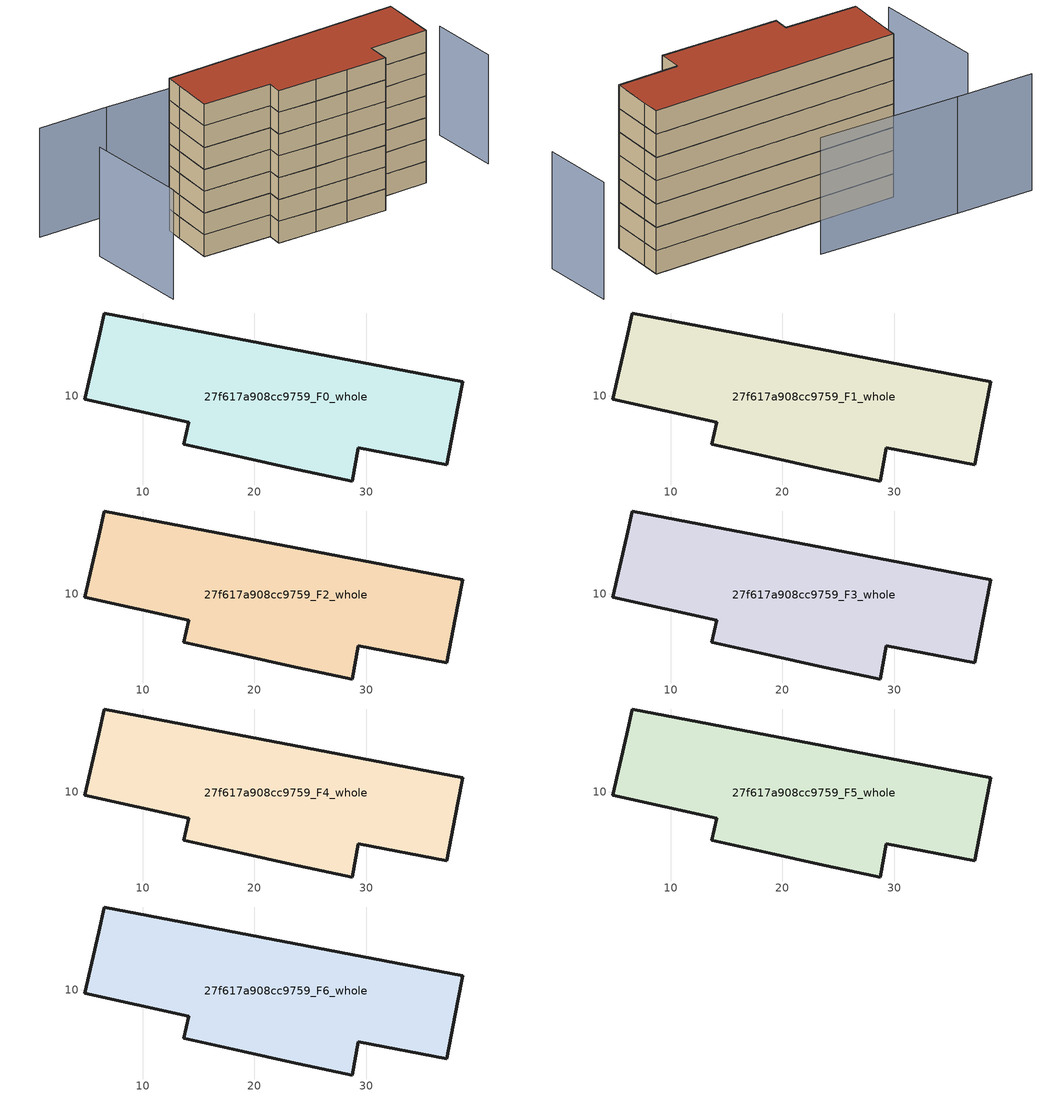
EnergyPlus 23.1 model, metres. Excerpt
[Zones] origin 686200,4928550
27f617a908cc9759_F0_whole
 floor ground (EU_floor_Construction): 37.17,3.83 38.16,9 38.59,11.25 6.59,17.39 6.08,15.12 4.86,9.7 14.12,7.62 13.69,5.69 18.9,4.51 23.28,3.54 28.72,2.38 29.29,5.36 z0
 wall outside (EU_wall_Construction): 6.59,17.39 38.59,11.25 38.16,9 37.17,3.83 29.29,5.36 28.72,2.38 23.28,3.54 18.9,4.51 13.69,5.69 14.12,7.62 4.86,9.7 6.08,15.12 6.59,17.39 z0:3
27f617a908cc9759_F1_whole
 floor to 27f617a908cc9759_F0_whole (EU_floor_Construction): 37.17,3.83 38.16,9 38.59,11.25 6.59,17.39 6.08,15.12 4.86,9.7 14.12,7.62 13.69,5.69 18.9,4.51 23.28,3.54 28.72,2.38 29.29,5.36 z3
 wall outside (EU_wall_Construction): 6.59,17.39 38.59,11.25 38.16,9 37.17,3.83 29.29,5.36 28.72,2.38 23.28,3.54 18.9,4.51 13.69,5.69 14.12,7.62 4.86,9.7 6.08,15.12 6.59,17.39 z3:6
27f617a908cc9759_F2_whole
 floor to 27f617a908cc9759_F1_whole (EU_floor_Construction): 37.17,3.83 38.16,9 38.59,11.25 6.59,17.39 6.08,15.12 4.86,9.7 14.12,7.62 13.69,5.69 18.9,4.51 23.28,3.54 28.72,2.38 29.29,5.36 z6
 wall outside (EU_wall_Construction): 6.59,17.39 38.59,11.25 38.16,9 37.17,3.83 29.29,5.36 28.72,2.38 23.28,3.54 18.9,4.51 13.69,5.69 14.12,7.62 4.86,9.7 6.08,15.12 6.59,17.39 z6:9
27f617a908cc9759_F3_whole
 floor to 27f617a908cc9759_F2_whole (EU_floor_Construction): 37.17,3.83 38.16,9 38.59,11.25 6.59,17.39 6.08,15.12 4.86,9.7 14.12,7.62 13.69,5.69 18.9,4.51 23.28,3.54 28.72,2.38 29.29,5.36 z9
 wall outside (EU_wall_Construction): 6.59,17.39 38.59,11.25 38.16,9 37.17,3.83 29.29,5.36 28.72,2.38 23.28,3.54 18.9,4.51 13.69,5.69 14.12,7.62 4.86,9.7 6.08,15.12 6.59,17.39 z9:12
27f617a908cc9759_F4_whole
 floor to 27f617a908cc9759_F3_whole (EU_floor_Construction): 37.17,3.83 38.16,9 38.59,11.25 6.59,17.39 6.08,15.12 4.86,9.7 14.12,7.62 13.69,5.69 18.9,4.51 23.28,3.54 28.72,2.38 29.29,5.36 z12
 wall outside (EU_wall_Construction): 6.59,17.39 38.59,11.25 38.16,9 37.17,3.83 29.29,5.36 28.72,2.38 23.28,3.54 18.9,4.51 13.69,5.69 14.12,7.62 4.86,9.7 6.08,15.12 6.59,17.39 z12:15
27f617a908cc9759_F5_whole
 floor to 27f617a908cc9759_F4_whole (EU_floor_Construction): 37.17,3.83 38.16,9 38.59,11.25 6.59,17.39 6.08,15.12 4.86,9.7 14.12,7.62 13.69,5.69 18.9,4.51 23.28,3.54 28.72,2.38 29.29,5.36 z15
 wall outside (EU_wall_Construction): 6.59,17.39 38.59,11.25 38.16,9 37.17,3.83 29.29,5.36 28.72,2.38 23.28,3.54 18.9,4.51 13.69,5.69 14.12,7.62 4.86,9.7 6.08,15.12 6.59,17.39 z15:18
27f617a908cc9759_F6_whole
 floor to 27f617a908cc9759_F5_whole (EU_floor_Construction): 37.17,3.83 38.16,9 38.59,11.25 6.59,17.39 6.08,15.12 4.86,9.7 14.12,7.62 13.69,5.69 18.9,4.51 23.28,3.54 28.72,2.38 29.29,5.36 z18
 wall outside (EU_wall_Construction): 6.59,17.39 38.59,11.25 38.16,9 37.17,3.83 29.29,5.36 28.72,2.38 23.28,3.54 18.9,4.51 13.69,5.69 14.12,7.62 4.86,9.7 6.08,15.12 6.59,17.39 z18:21
 roof outside (EU_roof_Construction): 38.59,11.25 38.16,9 37.17,3.83 29.29,5.36 28.72,2.38 23.28,3.54 18.9,4.51 13.69,5.69 14.12,7.62 4.86,9.7 6.08,15.12 6.59,17.39 z21
shading: -3.95,18.77 -5.45,4.76 / 45.94,1.91 46.99,11.19 / 22.17,21.17 3.86,25.41 / 4.27,25.32 -5.59,27.38 z0:15
[Building]
EU S2 Campaign: North Axis=0; Terrain=City; Solar Distribution=FullExterior
[Site:Location]
Bologna: Latitude=44.5; Longitude=11.25; Time Zone=1; Elevation=37
[SizingPeriod:WeatherFileDays]
AnnualSizingPeriod: Begin Month=1; Begin Day of Month=1; End Month=12; End Day of Month=31; Day of Week for Start Day=Monday; Use Weather File Daylight Saving Period=No; Use Weather File Rain and Snow Indicators=No
[MATERIAL]
EU_InternalMass_Material: Roughness=MediumRough; Thickness=0.1; Conductivity=1; Density=1800; Specific Heat=900; Thermal Absorptance=0.9; Solar Absorptance=0.7; Visible Absorptance=0.7
[MATERIAL:NOMASS] Roughness=MediumRough; Thermal Absorptance=0.9; Solar Absorptance=0.7; Visible Absorptance=0.7
Name | Thermal Resistance
EU_wall_NoMass | 0.905828
EU_roof_NoMass | 0.37593
EU_floor_NoMass | 0.67114
[CONSTRUCTION]
EU_wall_Construction: EU_wall_NoMass
EU_roof_Construction: EU_roof_NoMass
EU_floor_Construction: EU_floor_NoMass
EU_InternalMass_Construction: EU_InternalMass_Material
[ZONE] Type=1; Multiplier=1; Ceiling Height=autocalculate; Floor Area=autocalculate; Part of Total Floor Area=Yes
Name | Volume
27f617a908cc9759_F0_whole | 884.587
27f617a908cc9759_F1_whole; 27f617a908cc9759_F2_whole; 27f617a908cc9759_F3_whole; 27f617a908cc9759_F4_whole; 27f617a908cc9759_F5_whole; 27f617a908cc9759_F6_whole | 884.585
[INTERNALMASS] Construction=EU_InternalMass_Construction; Surface Area=294.862
Name | Zone or ZoneList
27f617a908cc9759_F0_whole_EU_InternalMass | 27f617a908cc9759_F0_whole
27f617a908cc9759_F1_whole_EU_InternalMass | 27f617a908cc9759_F1_whole
27f617a908cc9759_F2_whole_EU_InternalMass | 27f617a908cc9759_F2_whole
27f617a908cc9759_F3_whole_EU_InternalMass | 27f617a908cc9759_F3_whole
27f617a908cc9759_F4_whole_EU_InternalMass | 27f617a908cc9759_F4_whole
27f617a908cc9759_F5_whole_EU_InternalMass | 27f617a908cc9759_F5_whole
27f617a908cc9759_F6_whole_EU_InternalMass | 27f617a908cc9759_F6_whole
[OTHEREQUIPMENT] Fuel Type=Electricity; Design Level Calculation Method=Watts/Area; Power per Zone Floor Area=1; Fraction Latent=0; Fraction Radiant=0; Fraction Lost=0; Carbon Dioxide Generation Rate=0; EndUse Subcategory=EU_Step8_InternalGains
Name | Zone or ZoneList or Space or SpaceList | Schedule
EU_Step8_InternalGain_27f617a908cc9759_F0_whole_f000 | 27f617a908cc9759_F0_whole | EU_Step8_GainSchedule_27f617a908cc9759_F0_whole_f000
EU_Step8_InternalGain_27f617a908cc9759_F1_whole_f000 | 27f617a908cc9759_F1_whole | EU_Step8_GainSchedule_27f617a908cc9759_F1_whole_f000
EU_Step8_InternalGain_27f617a908cc9759_F2_whole_f000 | 27f617a908cc9759_F2_whole | EU_Step8_GainSchedule_27f617a908cc9759_F2_whole_f000
EU_Step8_InternalGain_27f617a908cc9759_F3_whole_f000 | 27f617a908cc9759_F3_whole | EU_Step8_GainSchedule_27f617a908cc9759_F3_whole_f000
EU_Step8_InternalGain_27f617a908cc9759_F4_whole_f000 | 27f617a908cc9759_F4_whole | EU_Step8_GainSchedule_27f617a908cc9759_F4_whole_f000
EU_Step8_InternalGain_27f617a908cc9759_F5_whole_f000 | 27f617a908cc9759_F5_whole | EU_Step8_GainSchedule_27f617a908cc9759_F5_whole_f000
EU_Step8_InternalGain_27f617a908cc9759_F6_whole_f000 | 27f617a908cc9759_F6_whole | EU_Step8_GainSchedule_27f617a908cc9759_F6_whole_f000
[ZONEVENTILATION:DESIGNFLOWRATE] Schedule=EU_AlwaysOn; Design Flow Rate Calculation Method=AirChanges/Hour; Air Changes per Hour=0.73129; Ventilation Type=Natural; Fan Pressure Rise=0; Fan Total Efficiency=1; Constant Term Coefficient=1; Temperature Term Coefficient=0; Velocity Term Coefficient=0; Velocity Squared Term Coefficient=0; Minimum Indoor Temperature=-100; Maximum Indoor Temperature=100; Delta Temperature=-100; Minimum Outdoor Temperature=-100; Maximum Outdoor Temperature=100; Maximum Wind Speed=40
Name | Zone or ZoneList or Space or SpaceList
EU_ConstantAir_27f617a908cc9759_F0_whole | 27f617a908cc9759_F0_whole
EU_ConstantAir_27f617a908cc9759_F1_whole | 27f617a908cc9759_F1_whole
EU_ConstantAir_27f617a908cc9759_F2_whole | 27f617a908cc9759_F2_whole
EU_ConstantAir_27f617a908cc9759_F3_whole | 27f617a908cc9759_F3_whole
EU_ConstantAir_27f617a908cc9759_F4_whole | 27f617a908cc9759_F4_whole
EU_ConstantAir_27f617a908cc9759_F5_whole | 27f617a908cc9759_F5_whole
EU_ConstantAir_27f617a908cc9759_F6_whole | 27f617a908cc9759_F6_whole
[HVACTEMPLATE:THERMOSTAT] Constant Heating Setpoint=20; Constant Cooling Setpoint=50
EU_HeatOnly_27f617a908cc9759_F0_whole; EU_HeatOnly_27f617a908cc9759_F1_whole; EU_HeatOnly_27f617a908cc9759_F2_whole; EU_HeatOnly_27f617a908cc9759_F3_whole; EU_HeatOnly_27f617a908cc9759_F4_whole; EU_HeatOnly_27f617a908cc9759_F5_whole; EU_HeatOnly_27f617a908cc9759_F6_whole
[HVACTEMPLATE:ZONE:IDEALLOADSAIRSYSTEM] System Availability Schedule=EU_AlwaysOn; Maximum Heating Supply Air Temperature=50; Minimum Cooling Supply Air Temperature=13; Maximum Heating Supply Air Humidity Ratio=0.0156; Minimum Cooling Supply Air Humidity Ratio=0.0077; Heating Limit=NoLimit; Cooling Limit=NoLimit; Heating Availability Schedule=EU_AlwaysOn; Cooling Availability Schedule=EU_CoolingOff; Dehumidification Control Type=ConstantSensibleHeatRatio; Cooling Sensible Heat Ratio=0.7; Dehumidification Setpoint=60; Humidification Control Type=None; Humidification Setpoint=30; Outdoor Air Method=None; Outdoor Air Flow Rate per Person=0.00944; Outdoor Air Flow Rate per Zone Floor Area=0; Outdoor Air Flow Rate per Zone=0; Demand Controlled Ventilation Type=None; Outdoor Air Economizer Type=NoEconomizer; Heat Recovery Type=None; Sensible Heat Recovery Effectiveness=0.7; Latent Heat Recovery Effectiveness=0.65
Name | Template Thermostat
27f617a908cc9759_F0_whole | EU_HeatOnly_27f617a908cc9759_F0_whole
27f617a908cc9759_F1_whole | EU_HeatOnly_27f617a908cc9759_F1_whole
27f617a908cc9759_F2_whole | EU_HeatOnly_27f617a908cc9759_F2_whole
27f617a908cc9759_F3_whole | EU_HeatOnly_27f617a908cc9759_F3_whole
27f617a908cc9759_F4_whole | EU_HeatOnly_27f617a908cc9759_F4_whole
27f617a908cc9759_F5_whole | EU_HeatOnly_27f617a908cc9759_F5_whole
27f617a908cc9759_F6_whole | EU_HeatOnly_27f617a908cc9759_F6_whole
[SIZING:ZONE] Zone Cooling Design Supply Air Temperature Input Method=SupplyAirTemperature; Zone Cooling Design Supply Air Temperature=13; Zone Heating Design Supply Air Temperature Input Method=SupplyAirTemperature; Zone Heating Design Supply Air Temperature=50; Zone Cooling Design Supply Air Humidity Ratio=0.008; Zone Heating Design Supply Air Humidity Ratio=0.008; Cooling Design Air Flow Method=DesignDay; Cooling Design Air Flow Rate=0; Cooling Minimum Air Flow per Zone Floor Area=0.000762; Cooling Minimum Air Flow=0; Cooling Minimum Air Flow Fraction=0.2; Heating Design Air Flow Method=DesignDay; Heating Design Air Flow Rate=0; Heating Maximum Air Flow per Zone Floor Area=0.002032; Heating Maximum Air Flow=0.141576; Heating Maximum Air Flow Fraction=0.3; Account for Dedicated Outdoor Air System=No; Dedicated Outdoor Air System Control Strategy=NeutralSupplyAir; Dedicated Outdoor Air Low Setpoint Temperature for Design=autosize; Dedicated Outdoor Air High Setpoint Temperature for Design=autosize; Zone Load Sizing Method=Sensible Load Only No Latent Load; Zone Latent Cooling Design Supply Air Humidity Ratio Input Method=HumidityRatioDifference; Zone Cooling Design Supply Air Humidity Ratio Difference=0.005; Zone Latent Heating Design Supply Air Humidity Ratio Input Method=HumidityRatioDifference; Zone Humidification Design Supply Air Humidity Ratio Difference=0.005
27f617a908cc9759_F0_whole; 27f617a908cc9759_F1_whole; 27f617a908cc9759_F2_whole; 27f617a908cc9759_F3_whole; 27f617a908cc9759_F4_whole; 27f617a908cc9759_F5_whole; 27f617a908cc9759_F6_whole
[SCHEDULE:CONSTANT]
Name | Hourly Value
EU_AlwaysOn | 1
EU_CoolingOff | 0
[SCHEDULE:FILE] Column Number=1; Rows to Skip at Top=0; Number of Hours of Data=8760; Column Separator=Comma; Interpolate to Timestep=No; Minutes per Item=60; Adjust Schedule for Daylight Savings=Yes
Name | File
EU_Step8_GainSchedule_27f617a908cc9759_F0_whole_f000 | ../../schedules/27f617a908cc9759/27f617a908cc9759_F0_whole_f000_gain.csv
EU_Step8_GainSchedule_27f617a908cc9759_F1_whole_f000 | ../../schedules/27f617a908cc9759/27f617a908cc9759_F1_whole_f000_gain.csv
EU_Step8_GainSchedule_27f617a908cc9759_F2_whole_f000 | ../../schedules/27f617a908cc9759/27f617a908cc9759_F2_whole_f000_gain.csv
EU_Step8_GainSchedule_27f617a908cc9759_F3_whole_f000 | ../../schedules/27f617a908cc9759/27f617a908cc9759_F3_whole_f000_gain.csv
EU_Step8_GainSchedule_27f617a908cc9759_F4_whole_f000 | ../../schedules/27f617a908cc9759/27f617a908cc9759_F4_whole_f000_gain.csv
EU_Step8_GainSchedule_27f617a908cc9759_F5_whole_f000 | ../../schedules/27f617a908cc9759/27f617a908cc9759_F5_whole_f000_gain.csv
EU_Step8_GainSchedule_27f617a908cc9759_F6_whole_f000 | ../../schedules/27f617a908cc9759/27f617a908cc9759_F6_whole_f000_gain.csv
